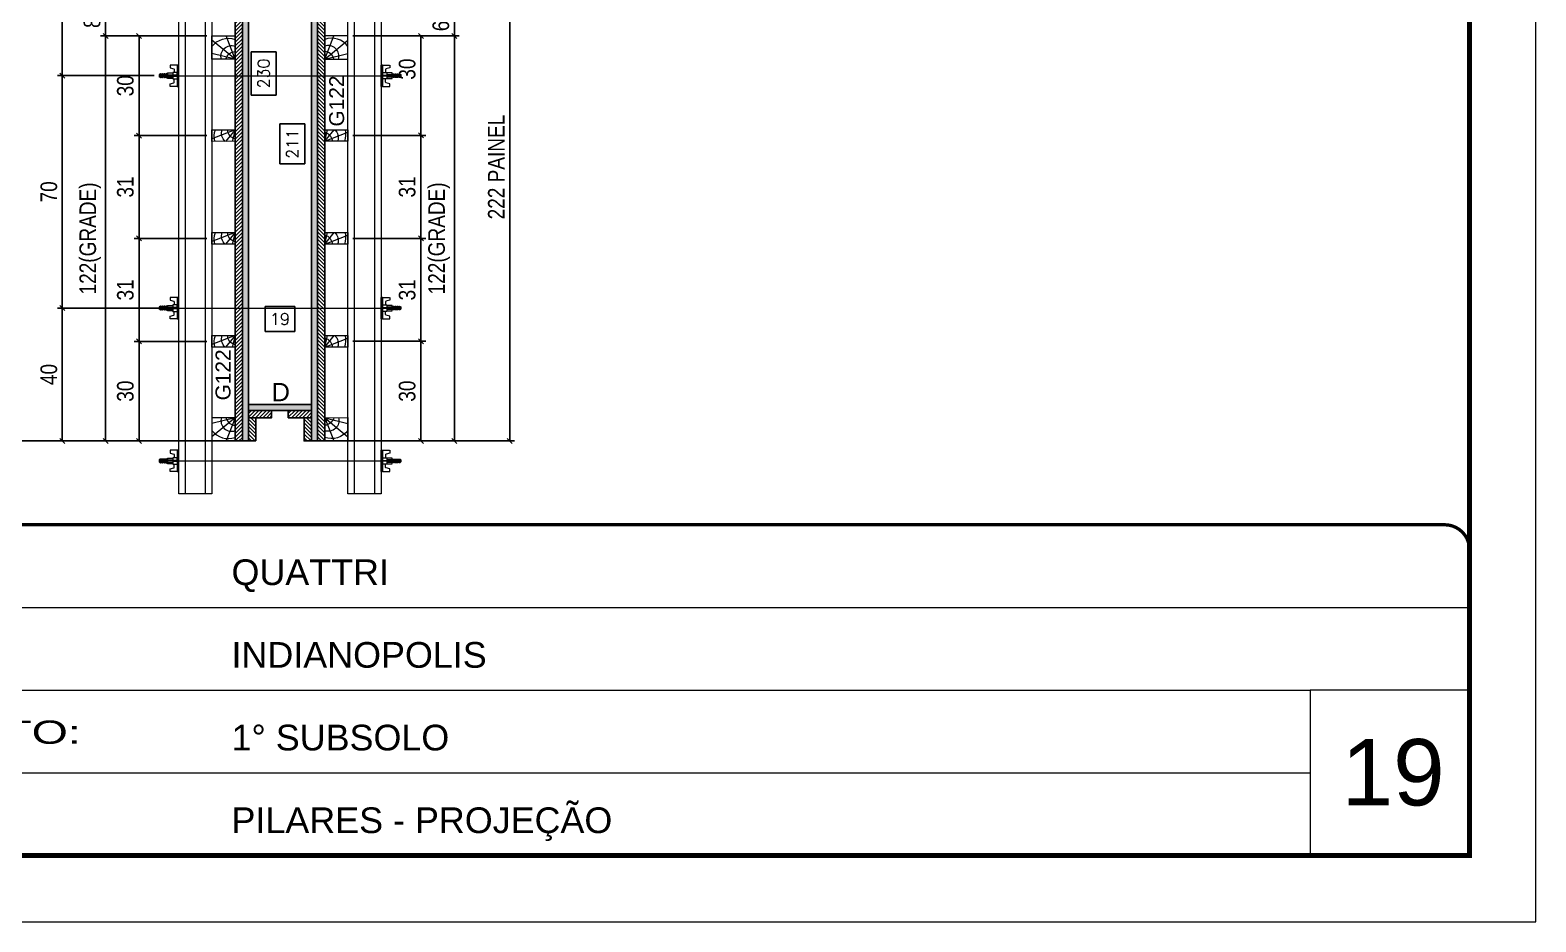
# Model space of a CAD drawing. Header units: millimetres. Extents: x 1945 to 8225, y 304 to 15137.
# Drawn here: x 5706 to 6613, y 9493 to 10030 of the extents above; entities that cross this region are included whole.
import ezdxf
from ezdxf.enums import TextEntityAlignment as Align

# ---------------------------------------------------------------- set-up
doc = ezdxf.new("R2010")
doc.units = ezdxf.units.MM
doc.linetypes.add('CONTINUO', pattern=[0])
doc.linetypes.add('DASHED', pattern=[0.75, 0.5, -0.25])
for name, color, linetype, lineweight in [('CARIMBO', 255, 'Continuous', 9), ('CONCRETO', 251, 'Continuous', 25), ('Folhas', 255, 'Continuous', 9), ('Hachura', 251, 'Continuous', 9), ('Madeira', 126, 'Continuous', 18), ('Perfil Metálico', 224, 'Continuous', 18), ('SARRAFO DE PRESSAO', 251, 'DASHED', 9)]:
    doc.layers.add(name, color=color, linetype=linetype, lineweight=lineweight)
for name, color, linetype in [('COTA', 241, 'Continuous'), ('Painéis', 200, 'Continuous'), ('SARRAFO', 251, 'Continuous'), ('TEXTO_GERAL', 7, 'Continuous')]:
    doc.layers.add(name, color=color, linetype=linetype)
doc.styles.add('ARIAL', font='arial.ttf')
doc.styles.add('COTA TECNICA 2X', font='techl___.ttf', dxfattribs={"height": 10})
doc.styles.add('ROMANS', font='romans.shx')
doc.styles.add('SANSSERIF', font='sas_____.pfb')
doc.styles.add('Tecnologia', font='')
doc.styles.get('Tecnologia').set_extended_font_data('Forgotten Futurist')
doc.dimstyles.new('Cota Seção interna', dxfattribs={"dimtxt": 7, "dimasz": 6, "dimexe": 0.18, "dimexo": 2, "dimgap": -4, "dimtad": 3, "dimdec": 1, "dimlfac": 0.5, "dimzin": 12, "dimdsep": 46, "dimtxsty": 'ROMANS', "dimblk": 'ARCHTICK', "dimcen": 0.09, "dimse1": 1, "dimse2": 1, "dimsd1": 1, "dimsd2": 1, "dimclrd": 180, "dimclre": 5, "dimclrt": 1, "dimadec": 0, "dimazin": 3, "dimtfac": 1, "dimtdec": 1, "dimtofl": 0, "dimtmove": 0, "dimatfit": 3, "dimldrblk": 'ARCHTICK', "dimfxl": 1, "dimtolj": 1, "dimtzin": 0, "dimarcsym": 0})
doc.dimstyles.new('SECAO PILAR', dxfattribs={"dimtxt": 10, "dimasz": 3, "dimexe": 3, "dimexo": 3, "dimgap": 3, "dimtad": 1, "dimdec": 1, "dimlfac": 0.5, "dimzin": 12, "dimdsep": 46, "dimtxsty": 'COTA TECNICA 2X', "dimblk1": 'OBLIQUE', "dimblk2": 'OBLIQUE', "dimsah": 1, "dimcen": 0.9, "dimclrd": 256, "dimclre": 256, "dimclrt": 256, "dimadec": 1, "dimazin": 3, "dimtfac": 1, "dimtdec": 1, "dimtmove": 0, "dimatfit": 3, "dimfxl": 1, "dimtolj": 1, "dimtzin": 12, "dimarcsym": 0})

# ---------------------------------------------------------------- blocks, each defined once
blk = doc.blocks.new('9999999999')
at = {"color": 30, "linetype": 'CONTINUO'}
for p, q in [((98564.56, 34379.64), (99583.98, 34379.64)), ((98564.56, 34329.83), (99487.98, 34329.83)), ((99583.98, 34329.83), (99487.98, 34329.83)), ((99487.98, 34329.83), (99487.98, 34230.21)), ((98564.56, 34280.02), (99487.98, 34280.02))]:
    blk.add_line(p, q, dxfattribs=at)
at = {"color": 30, "linetype": 'CONTINUO', "const_width": 2}
blk.add_lwpolyline([(99583.98, 34230.21), (99583.98, 34414.45, 0.414214), (99568.98, 34429.45), (98228.98, 34429.45, 0.414214), (98213.98, 34414.45), (98213.98, 34245.21, 0.414214), (98228.98, 34230.21), (99583.98, 34230.21)], format="xyb", dxfattribs=at)
at = {"layer": 'Folhas'}
blk.add_lwpolyline([(98138.98, 34190.21), (99623.98, 34190.21), (99623.98, 35240.21), (98138.98, 35240.21)], close=True, dxfattribs=at)
at = {"layer": 'Folhas', "color": 30, "const_width": 3}
blk.add_lwpolyline([(98213.98, 34230.21), (99583.98, 34230.21), (99583.98, 35200.21), (98213.98, 35200.21)], close=True, dxfattribs=at)
at = {"color": 7, "linetype": 'Continuous', "ltscale": 5, "style": 'ARIAL'}
for s, height, p in [('QUATTRI', 15.483, (98837.68, 34393.13)), ('INDIANOPOLIS', 15.4829, (98837.68, 34343.32)), ('1° SUBSOLO', 15.483, (98837.68, 34293.51)), ('PILARES - PROJEÇÃO', 15.4829, (98837.68, 34243.7))]:
    blk.add_text(s, height=height, dxfattribs=at).set_placement(p)
at = {"layer": 'Folhas', "color": 7, "style": 'Tecnologia', "width": 1.5}
blk.add_text('PAVIMENTO:', height=14, dxfattribs=at).set_placement((98573.65, 34297.5))
blk = doc.blocks.new('*D457')
at = {"layer": 'COTA', "color": 180, "lineweight": -2, "transparency": 16777216}
for p, q in [((5865.25, 9863.49), (5847.25, 9863.49)), ((5847.25, 9863.49), (5847.25, 9848.49)), ((5865.25, 9848.49), (5865.25, 9863.49)), ((5847.25, 9848.49), (5865.25, 9848.49))]:
    blk.add_line(p, q, dxfattribs=at)
at = {"layer": 'Defpoints', "color": 0, "transparency": 16777216}
for p in [(5875.25, 9844.49), (5837.25, 9804.97), (5875.25, 9804.97)]:
    blk.add_point(p, dxfattribs=at)
at = {"layer": 'COTA', "color": 1, "transparency": 16777216, "insert": (5856.25, 9855.99), "char_height": 7, "attachment_point": 5, "style": 'ROMANS'}
blk.add_mtext('\\A1;19', dxfattribs=at)
blk = doc.blocks.new('_ArchTick')
at = {"color": 0, "linetype": 'ByBlock', "const_width": 0.15}
blk.add_lwpolyline([(-0.5, -0.5), (0.5, 0.5)], dxfattribs=at)
blk = doc.blocks.new('C')
at = {"layer": 'Hachura', "color": 0}
for p, q in [((0, 3.22), (0, -3.22)), ((0.45, 3.22), (0, 3.22)), ((0.46, 3.16), (0, 3.16)), ((0.46, 3.05), (0, 3.05)), ((0.46, 2.88), (0, 2.88)), ((0, 2.75), (0, -1.16)), ((0.46, 2.65), (0, 2.65)), ((0.46, 2.23), (0, 2.23)), ((0.46, 1.51), (0, 1.51)), ((0.39, 0.49), (0.17, 0.49)), ((0.45, -3.23), (0.45, 3.22)), ((0.45, 3.22), (2.58, 3.22)), ((1.74, 0.97), (0.45, 0.97)), ((1.45, 0.1), (0.45, 0.1)), ((1.35, 1.94), (1.35, 0.96)), ((2.58, 2.39), (1.47, 2.09)), ((1.74, -0.97), (1.74, 0.97)), ((1.74, 0.97), (1.74, 0.84)), ((1.74, 0.97), (1.74, 0.84)), ((1.74, 0.84), (3.35, 0.84)), ((3.35, 0.45), (1.74, 0.45)), ((2.58, 3.22), (2.58, 2.39)), ((3.32, 0.84), (3.32, -0.84)), ((3.35, 0.84), (3.35, -0.84)), ((3.68, 0.45), (3.35, 0.45)), ((3.84, -0.52), (3.35, 0.45)), ((3.35, 0.06), (3.67, -0.57)), ((3.68, 0.45), (4.16, -0.52)), ((3.72, 0.5), (4.25, -0.57)), ((4.37, -0.55), (3.83, 0.53)), ((4.15, 0.45), (3.93, 0.45)), ((4.42, -0.52), (3.93, 0.45)), ((4.15, 0.45), (4.26, 0.45)), ((4.26, 0.45), (4.74, -0.52)), ((4.3, 0.5), (4.83, -0.57)), ((4.95, -0.55), (4.41, 0.53)), ((4.51, 0.45), (4.84, 0.45)), ((5, -0.52), (4.51, 0.45)), ((4.84, 0.45), (5.32, -0.52)), ((4.88, 0.5), (5.41, -0.57)), ((5.53, -0.55), (4.99, 0.53)), ((5.58, -0.52), (5.09, 0.45)), ((5.42, 0.45), (5.09, 0.45)), ((5.58, -0.52), (5.09, 0.45)), ((5.42, 0.45), (5.74, -0.19)), ((5.46, 0.5), (5.74, -0.07)), ((5.74, 0.19), (5.57, 0.53)), ((5.74, 0.32), (5.68, 0.45)), ((5.68, 0.45), (5.74, 0.45)), ((5.74, 0.45), (5.9, 0.29)), ((5.74, 0.45), (5.74, -0.52)), ((5.9, -0.36), (5.9, 0.29)), ((0.45, 0), (0, 0)), ((0.46, -1.52), (0, -1.52)), ((0.46, -2.23), (0, -2.23)), ((0.46, -2.65), (0, -2.65)), ((0.46, -2.88), (0, -2.88)), ((0.46, -3.05), (0, -3.05)), ((0.46, -3.16), (0, -3.16)), ((0, -3.22), (2.57, -3.22)), ((0.08, -0.48), (0.29, -0.48)), ((0.29, -0.48), (0.4, -0.48)), ((0.45, 0), (0.45, -0.97)), ((0.45, -0.16), (1.45, -0.16)), ((0.45, -0.65), (0.45, -0.32)), ((0.45, -3.23), (0.45, -0.65)), ((0.45, -0.97), (1.74, -0.97)), ((1.35, -1.94), (1.35, -0.97)), ((2.58, -2.39), (1.47, -2.1)), ((3.35, -0.32), (1.74, -0.32)), ((3.35, -0.84), (1.74, -0.84)), ((2.58, -3.23), (2.58, -2.39)), ((3.35, -0.07), (3.58, -0.52)), ((3.35, -0.52), (3.58, -0.52)), ((3.84, -0.52), (4.16, -0.52)), ((4.42, -0.52), (4.74, -0.52)), ((4.63, -0.52), (4.74, -0.52)), ((5, -0.52), (5.32, -0.52)), ((5.58, -0.52), (5.74, -0.52)), ((5.74, -0.52), (5.9, -0.36)), ((5.74, -0.52), (5.74, -0.52))]:
    blk.add_line(p, q, dxfattribs=at)
for centre, radius, start, end in [((1.52, 1.94), 0.161, 104.7436, 180), ((1.44, -0.03), 0.129, 272.695, 87.305), ((3.81, 0.39), 0.143, 25.5688, 154.4312), ((4.39, 0.39), 0.143, 25.5688, 154.4312), ((4.97, 0.39), 0.143, 25.5688, 154.4312), ((5.55, 0.39), 0.143, 25.5688, 154.4312), ((0.17, -0.37), 0.174, 221.744, 317.8592), ((1.52, -1.94), 0.161, 180, 255.2564), ((3.71, -0.4), 0.174, 222.1408, 318.256), ((4.29, -0.4), 0.174, 222.1408, 318.256), ((4.87, -0.4), 0.174, 222.1408, 318.256), ((5.45, -0.4), 0.174, 222.1408, 318.256), ((5.61, -0.4), 0.174, 317.8592, 318.256)]:
    blk.add_arc(centre, radius, start, end, dxfattribs=at)
blk = doc.blocks.new('_Oblique')
at = {"color": 0, "linetype": 'ByBlock', "lineweight": -2}
blk.add_line((-0.5, -0.5), (0.5, 0.5), dxfattribs=at)
blk = doc.blocks.new('*D459')
at = {"layer": 'COTA', "lineweight": -2, "transparency": 16777216}
for p, q in [((5886.25, 10226.57), (5997.74, 10226.57)), ((5994.74, 9782.57), (5994.74, 10226.57)), ((5886.25, 9782.57), (5997.74, 9782.57))]:
    blk.add_line(p, q, dxfattribs=at)
at = {"layer": 'Defpoints', "color": 0, "transparency": 16777216}
for p in [(5883.25, 10226.57), (5994.74, 10226.57), (5883.25, 9782.57)]:
    blk.add_point(p, dxfattribs=at)
at = {"layer": 'COTA', "lineweight": -2, "transparency": 16777216, "xscale": 3, "yscale": 3, "zscale": 3}
for p, rotation in [((5994.74, 10226.57), 90), ((5994.74, 9782.57), 270)]:
    blk.add_blockref('_Oblique', p, dxfattribs=dict(at, rotation=rotation))
at = {"layer": 'COTA', "transparency": 16777216, "insert": (5986.66, 9947.57), "char_height": 10, "attachment_point": 5, "rotation": 90, "style": 'COTA TECNICA 2X'}
blk.add_mtext('\\A1;222 PAINEL', dxfattribs=at)
blk = doc.blocks.new('*D462')
at = {"layer": 'COTA', "lineweight": -2, "transparency": 16777216}
for p, q in [((5792.25, 9862.58), (5722.07, 9862.58)), ((5725.07, 9782.57), (5725.07, 9862.58)), ((5812.25, 9782.57), (5722.07, 9782.57))]:
    blk.add_line(p, q, dxfattribs=at)
at = {"layer": 'Defpoints', "color": 0, "transparency": 16777216}
for p in [(5725.07, 9862.58), (5795.25, 9862.58), (5815.25, 9782.57)]:
    blk.add_point(p, dxfattribs=at)
at = {"layer": 'COTA', "lineweight": -2, "transparency": 16777216, "xscale": 3, "yscale": 3, "zscale": 3}
for p, rotation in [((5725.07, 9862.58), 90), ((5725.07, 9782.57), 270)]:
    blk.add_blockref('_Oblique', p, dxfattribs=dict(at, rotation=rotation))
at = {"layer": 'COTA', "transparency": 16777216, "insert": (5716.97, 9822.58), "char_height": 10, "attachment_point": 5, "rotation": 90, "style": 'COTA TECNICA 2X'}
blk.add_mtext('\\A1;40', dxfattribs=at)
blk = doc.blocks.new('*D463')
at = {"layer": 'COTA', "linetype": 'ByBlock', "lineweight": -2, "transparency": 16777216}
for p, q in [((5780.44, 10002.64), (5722.07, 10002.64)), ((5725.07, 9862.58), (5725.07, 10002.64)), ((5792.25, 9862.58), (5722.07, 9862.58))]:
    blk.add_line(p, q, dxfattribs=at)
at = {"layer": 'Defpoints', "color": 0, "linetype": 'ByBlock', "transparency": 16777216}
for p in [(5725.07, 10002.64), (5783.44, 10002.64), (5795.25, 9862.58)]:
    blk.add_point(p, dxfattribs=at)
at = {"layer": 'COTA', "linetype": 'ByBlock', "lineweight": -2, "transparency": 16777216, "xscale": 3, "yscale": 3, "zscale": 3}
for p, rotation in [((5725.07, 10002.64), 90), ((5725.07, 9862.58), 270)]:
    blk.add_blockref('_Oblique', p, dxfattribs=dict(at, rotation=rotation))
at = {"layer": 'COTA', "linetype": 'ByBlock', "transparency": 16777216, "insert": (5716.97, 9932.61), "char_height": 10, "attachment_point": 5, "rotation": 90, "style": 'COTA TECNICA 2X'}
blk.add_mtext('\\A1;70', dxfattribs=at)
blk = doc.blocks.new('*D464')
at = {"layer": 'COTA', "linetype": 'ByBlock', "lineweight": -2, "transparency": 16777216}
for p, q in [((5780.44, 10142.64), (5722.07, 10142.64)), ((5725.07, 10002.64), (5725.07, 10142.64)), ((5780.44, 10002.64), (5722.07, 10002.64))]:
    blk.add_line(p, q, dxfattribs=at)
at = {"layer": 'Defpoints', "color": 0, "linetype": 'ByBlock', "transparency": 16777216}
for p in [(5725.07, 10142.64), (5783.44, 10142.64), (5783.44, 10002.64)]:
    blk.add_point(p, dxfattribs=at)
at = {"layer": 'COTA', "linetype": 'ByBlock', "lineweight": -2, "transparency": 16777216, "xscale": 3, "yscale": 3, "zscale": 3}
for p, rotation in [((5725.07, 10142.64), 90), ((5725.07, 10002.64), 270)]:
    blk.add_blockref('_Oblique', p, dxfattribs=dict(at, rotation=rotation))
at = {"layer": 'COTA', "linetype": 'ByBlock', "transparency": 16777216, "insert": (5716.97, 10072.64), "char_height": 10, "attachment_point": 5, "rotation": 90, "style": 'COTA TECNICA 2X'}
blk.add_mtext('\\A1;70', dxfattribs=at)
blk = doc.blocks.new('*D465')
at = {"layer": 'COTA', "linetype": 'ByBlock', "lineweight": -2, "transparency": 16777216}
for p, q in [((5834.25, 10286.57), (5691.23, 10286.57)), ((5694.23, 9782.57), (5694.23, 10286.57)), ((5834.25, 9782.57), (5691.23, 9782.57))]:
    blk.add_line(p, q, dxfattribs=at)
at = {"layer": 'Defpoints', "color": 0, "linetype": 'ByBlock', "transparency": 16777216}
for p in [(5694.23, 10286.57), (5837.25, 10286.57), (5837.25, 9782.57)]:
    blk.add_point(p, dxfattribs=at)
at = {"layer": 'COTA', "linetype": 'ByBlock', "lineweight": -2, "transparency": 16777216, "xscale": 3, "yscale": 3, "zscale": 3}
for p, rotation in [((5694.23, 10286.57), 90), ((5694.23, 9782.57), 270)]:
    blk.add_blockref('_Oblique', p, dxfattribs=dict(at, rotation=rotation))
at = {"layer": 'COTA', "linetype": 'ByBlock', "transparency": 16777216, "insert": (5686.12, 10034.57), "char_height": 10, "attachment_point": 5, "rotation": 90, "style": 'COTA TECNICA 2X'}
blk.add_mtext('\\A1;252 PAINEL', dxfattribs=at)
blk = doc.blocks.new('*D467')
at = {"layer": 'COTA', "color": 180, "lineweight": -2, "transparency": 16777216}
for p, q in [((5853.95, 10016.94), (5838.95, 10016.94)), ((5838.95, 10016.94), (5838.95, 9990.94)), ((5853.95, 9990.94), (5853.95, 10016.94)), ((5838.95, 9990.94), (5853.95, 9990.94))]:
    blk.add_line(p, q, dxfattribs=at)
at = {"layer": 'Defpoints', "color": 0, "transparency": 16777216}
for p in [(5837.25, 10264.57), (5837.25, 9804.57), (5857.95, 9804.57)]:
    blk.add_point(p, dxfattribs=at)
at = {"layer": 'COTA', "color": 1, "transparency": 16777216, "insert": (5846.45, 10003.94), "char_height": 7, "attachment_point": 5, "rotation": 90, "style": 'ROMANS'}
blk.add_mtext('\\A1;230', dxfattribs=at)
blk = doc.blocks.new('PONTALETE')
at = {"layer": 'Madeira'}
for q in [(2.71, 7), (7, 5.76), (7, 1.74)]:
    blk.add_line((0, 0), q, dxfattribs=at)
blk.add_lwpolyline([(0, 0), (7, 0), (7, 7), (0, 7)], close=True, dxfattribs=at)
for centre, radius, start, end in [((2.04, 0.06), 6.23, 37.2818, 109.0913), ((1.09, 0.9), 3.19, 343.603, 109.9847), ((-0.21, -0.78), 3.09, 14.6322, 86.0383)]:
    blk.add_arc(centre, radius, start, end, dxfattribs=at)
blk = doc.blocks.new('MEIO PONTALETE')
at = {"layer": 'Madeira'}
for q in [(2.71, 7), (3.5, 2.88), (3.5, 0.87)]:
    blk.add_line((0, 0), q, dxfattribs=at)
blk.add_lwpolyline([(0, 0), (3.5, 0), (3.5, 7), (0, 7)], close=True, dxfattribs=at)
for centre, radius, start, end in [((2.04, 0.06), 6.23, 76.4499, 109.0913), ((1.09, 0.9), 3.19, 40.9063, 109.9847), ((-0.21, -0.78), 3.09, 14.6322, 86.0383)]:
    blk.add_arc(centre, radius, start, end, dxfattribs=at)
blk = doc.blocks.new('*D404')
at = {"layer": 'COTA', "lineweight": -2, "transparency": 16777216}
for p, q in [((5900.25, 9842.59), (5944.19, 9842.59)), ((5941.19, 9782.59), (5941.19, 9842.59)), ((5900.26, 9782.59), (5944.19, 9782.59))]:
    blk.add_line(p, q, dxfattribs=at)
at = {"layer": 'Defpoints', "color": 0, "transparency": 16777216}
for p in [(5897.25, 9842.59), (5941.19, 9842.59), (5897.26, 9782.59)]:
    blk.add_point(p, dxfattribs=at)
at = {"layer": 'COTA', "lineweight": -2, "transparency": 16777216, "xscale": 3, "yscale": 3, "zscale": 3}
for p, rotation in [((5941.19, 9842.59), 90), ((5941.19, 9782.59), 270)]:
    blk.add_blockref('_Oblique', p, dxfattribs=dict(at, rotation=rotation))
at = {"layer": 'COTA', "transparency": 16777216, "insert": (5932.97, 9812.59), "char_height": 10, "attachment_point": 5, "rotation": 90, "style": 'COTA TECNICA 2X'}
blk.add_mtext('\\A1;30', dxfattribs=at)
blk = doc.blocks.new('*D405')
at = {"layer": 'COTA', "lineweight": -2, "transparency": 16777216}
for p, q in [((5900.24, 10026.58), (5964.38, 10026.58)), ((5961.38, 10026.58), (5961.38, 9782.59)), ((5900.26, 9782.59), (5964.38, 9782.59))]:
    blk.add_line(p, q, dxfattribs=at)
at = {"layer": 'Defpoints', "color": 0, "transparency": 16777216}
for p in [(5897.24, 10026.58), (5897.26, 9782.59), (5961.38, 9782.59)]:
    blk.add_point(p, dxfattribs=at)
at = {"layer": 'COTA', "lineweight": -2, "transparency": 16777216, "xscale": 3, "yscale": 3, "zscale": 3}
for p, rotation in [((5961.38, 10026.58), 90), ((5961.38, 9782.59), 270)]:
    blk.add_blockref('_Oblique', p, dxfattribs=dict(at, rotation=rotation))
at = {"layer": 'COTA', "transparency": 16777216, "insert": (5952.16, 9904.59), "char_height": 10, "attachment_point": 5, "rotation": 90, "style": 'COTA TECNICA 2X'}
blk.add_mtext('\\A1;122(GRADE)', dxfattribs=at)
blk = doc.blocks.new('*D406')
at = {"layer": 'COTA', "lineweight": -2, "transparency": 16777216}
for p, q in [((5900.25, 9904.59), (5944.19, 9904.59)), ((5941.19, 9842.59), (5941.19, 9904.59)), ((5900.25, 9842.59), (5944.19, 9842.59))]:
    blk.add_line(p, q, dxfattribs=at)
at = {"layer": 'Defpoints', "color": 0, "transparency": 16777216}
for p in [(5897.25, 9904.59), (5941.19, 9904.59), (5897.25, 9842.59)]:
    blk.add_point(p, dxfattribs=at)
at = {"layer": 'COTA', "lineweight": -2, "transparency": 16777216, "xscale": 3, "yscale": 3, "zscale": 3}
for p, rotation in [((5941.19, 9904.59), 90), ((5941.19, 9842.59), 270)]:
    blk.add_blockref('_Oblique', p, dxfattribs=dict(at, rotation=rotation))
at = {"layer": 'COTA', "transparency": 16777216, "insert": (5932.97, 9873.59), "char_height": 10, "attachment_point": 5, "rotation": 90, "style": 'COTA TECNICA 2X'}
blk.add_mtext('\\A1;31', dxfattribs=at)
blk = doc.blocks.new('*D407')
at = {"layer": 'COTA', "lineweight": -2, "transparency": 16777216}
for p, q in [((5900.25, 9966.59), (5944.19, 9966.59)), ((5941.19, 9904.59), (5941.19, 9966.59)), ((5900.25, 9904.59), (5944.19, 9904.59))]:
    blk.add_line(p, q, dxfattribs=at)
at = {"layer": 'Defpoints', "color": 0, "transparency": 16777216}
for p in [(5897.25, 9966.59), (5941.19, 9966.59), (5897.25, 9904.59)]:
    blk.add_point(p, dxfattribs=at)
at = {"layer": 'COTA', "lineweight": -2, "transparency": 16777216, "xscale": 3, "yscale": 3, "zscale": 3}
for p, rotation in [((5941.19, 9966.59), 90), ((5941.19, 9904.59), 270)]:
    blk.add_blockref('_Oblique', p, dxfattribs=dict(at, rotation=rotation))
at = {"layer": 'COTA', "transparency": 16777216, "insert": (5932.97, 9935.59), "char_height": 10, "attachment_point": 5, "rotation": 90, "style": 'COTA TECNICA 2X'}
blk.add_mtext('\\A1;31', dxfattribs=at)
blk = doc.blocks.new('*D408')
at = {"layer": 'COTA', "lineweight": -2, "transparency": 16777216}
for p, q in [((5900.25, 10026.58), (5944.19, 10026.58)), ((5941.19, 9966.59), (5941.19, 10026.58)), ((5900.25, 9966.59), (5944.19, 9966.59))]:
    blk.add_line(p, q, dxfattribs=at)
at = {"layer": 'Defpoints', "color": 0, "transparency": 16777216}
for p in [(5897.25, 10026.58), (5941.19, 10026.58), (5897.25, 9966.59)]:
    blk.add_point(p, dxfattribs=at)
at = {"layer": 'COTA', "lineweight": -2, "transparency": 16777216, "xscale": 3, "yscale": 3, "zscale": 3}
for p, rotation in [((5941.19, 10026.58), 90), ((5941.19, 9966.59), 270)]:
    blk.add_blockref('_Oblique', p, dxfattribs=dict(at, rotation=rotation))
at = {"layer": 'COTA', "transparency": 16777216, "insert": (5932.97, 10006.59), "char_height": 10, "attachment_point": 5, "rotation": 90, "style": 'COTA TECNICA 2X'}
blk.add_mtext('\\A1;30', dxfattribs=at)
blk = doc.blocks.new('*D412')
at = {"layer": 'COTA', "lineweight": -2, "transparency": 16777216}
for p, q in [((5900.25, 10038.6), (5964.38, 10038.6)), ((5961.38, 10026.58), (5961.38, 10038.6)), ((5900.24, 10026.58), (5964.38, 10026.58))]:
    blk.add_line(p, q, dxfattribs=at)
at = {"layer": 'Defpoints', "color": 0, "transparency": 16777216}
for p in [(5897.25, 10038.6), (5961.38, 10038.6), (5897.24, 10026.58)]:
    blk.add_point(p, dxfattribs=at)
at = {"layer": 'COTA', "lineweight": -2, "transparency": 16777216, "xscale": 3, "yscale": 3, "zscale": 3}
for p, rotation in [((5961.38, 10038.6), 90), ((5961.38, 10026.58), 270)]:
    blk.add_blockref('_Oblique', p, dxfattribs=dict(at, rotation=rotation))
at = {"layer": 'COTA', "transparency": 16777216, "insert": (5953.28, 10032.59), "char_height": 10, "attachment_point": 5, "rotation": 90, "style": 'COTA TECNICA 2X'}
blk.add_mtext('\\A1;6', dxfattribs=at)
blk = doc.blocks.new('*D414')
at = {"layer": 'COTA', "color": 180, "lineweight": -2, "transparency": 16777216}
for p, q in [((5871.25, 9973.57), (5856.25, 9973.57)), ((5856.25, 9973.57), (5856.25, 9949.57)), ((5871.25, 9949.57), (5871.25, 9973.57)), ((5856.25, 9949.57), (5871.25, 9949.57))]:
    blk.add_line(p, q, dxfattribs=at)
at = {"layer": 'Defpoints', "color": 0, "transparency": 16777216}
for p in [(5875.25, 10226.57), (5875.25, 9804.57), (5875.25, 9804.57)]:
    blk.add_point(p, dxfattribs=at)
at = {"layer": 'COTA', "color": 1, "transparency": 16777216, "insert": (5863.75, 9961.57), "char_height": 7, "attachment_point": 5, "rotation": 90, "style": 'ROMANS'}
blk.add_mtext('\\A1;211', dxfattribs=at)
blk = doc.blocks.new('*D419')
at = {"layer": 'COTA', "lineweight": -2, "transparency": 16777216}
for p, q in [((5812.24, 10026.55), (5768.31, 10026.55)), ((5771.31, 10026.55), (5771.31, 9966.55)), ((5812.25, 9966.55), (5768.31, 9966.55))]:
    blk.add_line(p, q, dxfattribs=at)
at = {"layer": 'Defpoints', "color": 0, "transparency": 16777216}
for p in [(5815.24, 10026.55), (5771.31, 9966.55), (5815.25, 9966.55)]:
    blk.add_point(p, dxfattribs=at)
at = {"layer": 'COTA', "lineweight": -2, "transparency": 16777216, "xscale": 3, "yscale": 3, "zscale": 3}
for p, rotation in [((5771.31, 10026.55), 90), ((5771.31, 9966.55), 270)]:
    blk.add_blockref('_Oblique', p, dxfattribs=dict(at, rotation=rotation))
at = {"layer": 'COTA', "transparency": 16777216, "insert": (5763.09, 9996.55), "char_height": 10, "attachment_point": 5, "rotation": 90, "style": 'COTA TECNICA 2X'}
blk.add_mtext('\\A1;30', dxfattribs=at)
blk = doc.blocks.new('*D420')
at = {"layer": 'COTA', "lineweight": -2, "transparency": 16777216}
for p, q in [((5812.24, 10026.55), (5748.12, 10026.55)), ((5751.12, 9782.56), (5751.12, 10026.55)), ((5812.27, 9782.56), (5748.12, 9782.56))]:
    blk.add_line(p, q, dxfattribs=at)
at = {"layer": 'Defpoints', "color": 0, "transparency": 16777216}
for p in [(5751.12, 10026.55), (5815.24, 10026.55), (5815.27, 9782.56)]:
    blk.add_point(p, dxfattribs=at)
at = {"layer": 'COTA', "lineweight": -2, "transparency": 16777216, "xscale": 3, "yscale": 3, "zscale": 3}
for p, rotation in [((5751.12, 10026.55), 90), ((5751.12, 9782.56), 270)]:
    blk.add_blockref('_Oblique', p, dxfattribs=dict(at, rotation=rotation))
at = {"layer": 'COTA', "transparency": 16777216, "insert": (5741.9, 9904.56), "char_height": 10, "attachment_point": 5, "rotation": 90, "style": 'COTA TECNICA 2X'}
blk.add_mtext('\\A1;122(GRADE)', dxfattribs=at)
blk = doc.blocks.new('*D421')
at = {"layer": 'COTA', "lineweight": -2, "transparency": 16777216}
for p, q in [((5812.25, 9966.55), (5768.31, 9966.55)), ((5771.31, 9966.55), (5771.31, 9904.55)), ((5812.25, 9904.55), (5768.31, 9904.55))]:
    blk.add_line(p, q, dxfattribs=at)
at = {"layer": 'Defpoints', "color": 0, "transparency": 16777216}
for p in [(5815.25, 9966.55), (5771.31, 9904.55), (5815.25, 9904.55)]:
    blk.add_point(p, dxfattribs=at)
at = {"layer": 'COTA', "lineweight": -2, "transparency": 16777216, "xscale": 3, "yscale": 3, "zscale": 3}
for p, rotation in [((5771.31, 9966.55), 90), ((5771.31, 9904.55), 270)]:
    blk.add_blockref('_Oblique', p, dxfattribs=dict(at, rotation=rotation))
at = {"layer": 'COTA', "transparency": 16777216, "insert": (5763.09, 9935.55), "char_height": 10, "attachment_point": 5, "rotation": 90, "style": 'COTA TECNICA 2X'}
blk.add_mtext('\\A1;31', dxfattribs=at)
blk = doc.blocks.new('*D422')
at = {"layer": 'COTA', "lineweight": -2, "transparency": 16777216}
for p, q in [((5812.25, 9904.55), (5768.31, 9904.55)), ((5771.31, 9904.55), (5771.31, 9842.55)), ((5812.25, 9842.55), (5768.31, 9842.55))]:
    blk.add_line(p, q, dxfattribs=at)
at = {"layer": 'Defpoints', "color": 0, "transparency": 16777216}
for p in [(5815.25, 9904.55), (5771.31, 9842.55), (5815.25, 9842.55)]:
    blk.add_point(p, dxfattribs=at)
at = {"layer": 'COTA', "lineweight": -2, "transparency": 16777216, "xscale": 3, "yscale": 3, "zscale": 3}
for p, rotation in [((5771.31, 9904.55), 90), ((5771.31, 9842.55), 270)]:
    blk.add_blockref('_Oblique', p, dxfattribs=dict(at, rotation=rotation))
at = {"layer": 'COTA', "transparency": 16777216, "insert": (5763.09, 9873.55), "char_height": 10, "attachment_point": 5, "rotation": 90, "style": 'COTA TECNICA 2X'}
blk.add_mtext('\\A1;31', dxfattribs=at)
blk = doc.blocks.new('*D423')
at = {"layer": 'COTA', "lineweight": -2, "transparency": 16777216}
for p, q in [((5812.25, 9842.55), (5768.31, 9842.55)), ((5771.31, 9842.55), (5771.31, 9782.56)), ((5812.25, 9782.56), (5768.31, 9782.56))]:
    blk.add_line(p, q, dxfattribs=at)
at = {"layer": 'Defpoints', "color": 0, "transparency": 16777216}
for p in [(5815.25, 9842.55), (5771.31, 9782.56), (5815.25, 9782.56)]:
    blk.add_point(p, dxfattribs=at)
at = {"layer": 'COTA', "lineweight": -2, "transparency": 16777216, "xscale": 3, "yscale": 3, "zscale": 3}
for p, rotation in [((5771.31, 9842.55), 90), ((5771.31, 9782.56), 270)]:
    blk.add_blockref('_Oblique', p, dxfattribs=dict(at, rotation=rotation))
at = {"layer": 'COTA', "transparency": 16777216, "insert": (5763.09, 9812.56), "char_height": 10, "attachment_point": 5, "rotation": 90, "style": 'COTA TECNICA 2X'}
blk.add_mtext('\\A1;30', dxfattribs=at)
blk = doc.blocks.new('*D1415')
at = {"layer": 'COTA', "lineweight": -2, "transparency": 16777216}
for p, q in [((5812.24, 10042.55), (5748.12, 10042.55)), ((5751.12, 10026.55), (5751.12, 10042.55)), ((5812.26, 10026.55), (5748.12, 10026.55))]:
    blk.add_line(p, q, dxfattribs=at)
at = {"layer": 'Defpoints', "color": 0, "transparency": 16777216}
for p in [(5751.12, 10042.55), (5815.24, 10042.55), (5815.26, 10026.55)]:
    blk.add_point(p, dxfattribs=at)
at = {"layer": 'COTA', "lineweight": -2, "transparency": 16777216, "xscale": 3, "yscale": 3, "zscale": 3}
for p, rotation in [((5751.12, 10042.55), 90), ((5751.12, 10026.55), 270)]:
    blk.add_blockref('_Oblique', p, dxfattribs=dict(at, rotation=rotation))
at = {"layer": 'COTA', "transparency": 16777216, "insert": (5743.02, 10034.55), "char_height": 10, "attachment_point": 5, "rotation": 90, "style": 'COTA TECNICA 2X'}
blk.add_mtext('\\A1;8', dxfattribs=at)

msp = doc.modelspace()

# ---------------------------------------------------------------- hatches: boundary and pattern name
at = {"layer": 'Hachura'}
h = msp.add_hatch(color=256, dxfattribs=at)
h.dxf.hatch_style = 1
h.paths.add_polyline_path([(5833.65, 10286.57), (5837.25, 10286.57), (5837.25, 9782.57), (5833.65, 9782.57)])
h = msp.add_hatch(dxfattribs=at)
h.set_pattern_fill('ANSI31', color=256, scale=0.5, angle=360, style=0)
h.set_pattern_definition([(45, (17013.9445, 777.3665), (-1.12253202, 1.12253202), [])])
h.paths.add_polyline_path([(5833.65, 9782.57), (5829.25, 9782.57), (5829.25, 10282.57), (5833.65, 10282.57)])
h = msp.add_hatch(color=256, dxfattribs=at)
h.dxf.hatch_style = 1
h.paths.add_polyline_path([(5878.85, 9782.57), (5875.25, 9782.57), (5875.25, 10226.57), (5878.85, 10226.57)])
h = msp.add_hatch(dxfattribs=at)
h.set_pattern_fill('ANSI31', color=256, scale=0.5, angle=450, style=0)
h.set_pattern_definition([(135, (-16959.7664, 18547.1081), (-1.12253202, -1.12253202), [])])
h.paths.add_polyline_path([(5883.25, 9782.57), (5878.85, 9782.57), (5878.85, 10226.57), (5883.25, 10226.57)])
h = msp.add_hatch(color=256, dxfattribs=at)
h.dxf.hatch_style = 1
h.paths.add_polyline_path([(5837.25, 9804.57), (5837.25, 9800.97), (5875.25, 9800.97), (5875.25, 9804.57)])
h = msp.add_hatch(dxfattribs=at)
h.set_pattern_fill('ANSI31', color=256, scale=0.5, angle=180, style=0)
h.set_pattern_definition([(225, (-3830.91, -13959.0519), (1.12253202, -1.12253202), [])])
h.paths.add_polyline_path([(5837.25, 9796.57), (5837.25, 9800.97), (5851.25, 9800.97), (5851.25, 9796.57)])
h = msp.add_hatch(dxfattribs=at)
h.set_pattern_fill('ANSI31', color=256, scale=0.5, angle=270, style=0)
h.set_pattern_definition([(315, (28682.25, -887.7956), (1.12253202, 1.12253202), [])])
h.paths.add_polyline_path([(5837.25, 9796.57), (5841.65, 9796.57), (5841.65, 9782.57), (5837.25, 9782.57)])
h = msp.add_hatch(dxfattribs=at)
h.set_pattern_fill('ANSI31', color=256, scale=0.5, angle=180, style=0)
h.set_pattern_definition([(225, (-3806.91, -13959.0519), (1.12253202, -1.12253202), [])])
h.paths.add_polyline_path([(5861.25, 9796.57), (5861.25, 9800.97), (5875.25, 9800.97), (5875.25, 9796.57)])
h = msp.add_hatch(dxfattribs=at)
h.set_pattern_fill('ANSI31', color=256, scale=0.5, angle=270, style=0)
h.set_pattern_definition([(315, (28715.85, -887.7956), (1.12253202, 1.12253202), [])])
h.paths.add_polyline_path([(5870.85, 9796.57), (5875.25, 9796.57), (5875.25, 9782.57), (5870.85, 9782.57)])

# ---------------------------------------------------------------- linework, layer by layer
at = {"layer": 'CONCRETO', "color": 2}
msp.add_lwpolyline([(6137.25, 10264.57), (6137.25, 10226.57), (5875.25, 10226.57), (5875.25, 9804.57), (5837.25, 9804.57), (5837.25, 10264.57)], close=True, dxfattribs=at)
at = {"layer": 'Hachura'}
for p, q in [((5784.44, 10002.58), (5924.24, 10002.59)), ((5784.44, 9862.58), (5924.24, 9862.59)), ((5784.45, 9770.49), (5924.25, 9770.5))]:
    msp.add_line(p, q, dxfattribs=at)
at = {"layer": 'Madeira'}
for points in [[(5829.25, 10042.57), (5815.25, 10042.55), (5815.25, 9782.56), (5829.25, 9782.57)], [(5883.25, 9782.57), (5897.25, 9782.59), (5897.25, 10026.58), (5883.25, 10026.57)]]:
    msp.add_lwpolyline(points, close=True, dxfattribs=at)
at = {"layer": 'Painéis'}
for points in [[(5833.65, 10286.57), (5837.25, 10286.57), (5837.25, 9782.57), (5833.65, 9782.57)], [(5875.25, 9782.57), (5875.25, 10226.57), (5878.85, 10226.57), (5878.85, 9782.57)], [(5837.25, 9804.57), (5837.25, 9800.97), (5875.25, 9800.97), (5875.25, 9804.57)]]:
    msp.add_lwpolyline(points, close=True, dxfattribs=at)
at = {"layer": 'Perfil Metálico'}
for points in [[(5815.25, 9750.64), (5795.25, 9750.64), (5795.25, 10324.9), (5815.25, 10324.9)], [(5799.25, 10324.9), (5811.25, 10324.9), (5811.25, 9750.64), (5799.25, 9750.64)], [(5917.25, 9750.64), (5897.25, 9750.64), (5897.25, 10218.57), (5917.25, 10218.57)], [(5901.25, 10218.57), (5913.25, 10218.57), (5913.25, 9750.64), (5901.25, 9750.64)]]:
    msp.add_lwpolyline(points, close=True, dxfattribs=at)
at = {"layer": 'SARRAFO'}
for points in [[(5833.65, 10286.57), (5833.65, 9782.57), (5829.25, 9782.57), (5829.25, 10286.57)], [(5833.65, 10286.57), (5833.65, 9782.57), (5829.25, 9782.57), (5829.25, 10286.57)], [(5883.25, 10226.57), (5883.25, 9782.57), (5878.85, 9782.57), (5878.85, 10226.57)], [(5883.25, 10226.57), (5878.85, 10226.57), (5878.85, 9782.57), (5883.25, 9782.57)], [(5851.25, 9800.97), (5837.25, 9800.97), (5837.25, 9796.57), (5851.25, 9796.57)], [(5841.65, 9782.57), (5841.65, 9796.57), (5837.25, 9796.57), (5837.25, 9782.57)], [(5875.25, 9800.97), (5861.25, 9800.97), (5861.25, 9796.57), (5875.25, 9796.57)], [(5875.25, 9782.57), (5875.25, 9796.57), (5870.85, 9796.57), (5870.85, 9782.57)]]:
    msp.add_lwpolyline(points, close=True, dxfattribs=at)

# ---------------------------------------------------------------- block references
at = {"layer": 'Hachura', "linetype": 'Continuous', "yscale": 2, "zscale": 2, "rotation": 180}
for p, xscale in [((5795.24, 10002.57), 2), ((5917.24, 10002.57), -2), ((5795.24, 9862.57), 2), ((5917.24, 9862.57), -2), ((5795.25, 9770.49), 2), ((5917.25, 9770.49), -2)]:
    msp.add_blockref('C', p, dxfattribs=dict(at, xscale=xscale))
at = {"layer": 'Madeira'}
for name, p, xscale, yscale, zscale, rotation in [('PONTALETE', (5829.26, 10012.57), -2, 2, 2, 0.06291069689670081), ('PONTALETE', (5883.26, 10012.57), 2, 2, 2, 0.0629106968967136), ('MEIO PONTALETE', (5829.25, 9970.07), -1.999999997962732, 1.999999997962732, 1.999999997962732, 90.0629106968967), ('MEIO PONTALETE', (5883.25, 9963.07), -1.999999997962732, 1.999999997962732, 1.999999997962732, 270.0629106968967), ('MEIO PONTALETE', (5829.25, 9908.07), -1.999999997962732, 1.999999997962732, 1.999999997962732, 90.0629106968967), ('MEIO PONTALETE', (5883.25, 9901.07), -1.999999997962732, 1.999999997962732, 1.999999997962732, 270.0629106968967), ('MEIO PONTALETE', (5829.25, 9846.07), -1.999999997962732, 1.999999997962732, 1.999999997962732, 90.0629106968967), ('MEIO PONTALETE', (5883.25, 9839.07), -1.999999997962732, 1.999999997962732, 1.999999997962732, 270.0629106968967), ('PONTALETE', (5829.24, 9796.57), 2, 2, 2, 180.0629106968967), ('PONTALETE', (5883.25, 9796.57), -2, 2, 2, 180.0629106968967)]:
    msp.add_blockref(name, p, dxfattribs=dict(at, xscale=xscale, yscale=yscale, zscale=zscale, rotation=rotation))
at = {"layer": 'SARRAFO DE PRESSAO', "color": 6, "linetype": 'ByBlock'}
msp.add_blockref('9999999999', (-93010.62, -24697.4), dxfattribs=at)

# ---------------------------------------------------------------- texts
at = {"layer": 'CARIMBO', "style": 'ARIAL'}
msp.add_text('19', height=40, dxfattribs=at).set_placement((6496.22, 9562.95))
at = {"layer": 'TEXTO_GERAL', "color": 0, "linetype": 'Continuous', "style": 'SANSSERIF'}
for p in [(5890.43, 9971.97), (5821.95, 9806.98)]:
    msp.add_text('G122', height=9, rotation=90, dxfattribs=at).set_placement(p, align=Align.MIDDLE_LEFT)
at = {"layer": 'TEXTO_GERAL', "style": 'ARIAL'}
msp.add_text('D', height=11, dxfattribs=at).set_placement((5856.73, 9812), align=Align.MIDDLE_CENTER)

# ---------------------------------------------------------------- dimensions: what is measured, and where the dimension line sits
at = {"layer": 'COTA', "linetype": 'ByBlock'}
dim = msp.add_linear_dim(base=(5694.23, 10286.57), p1=(5837.25, 9782.57), p2=(5837.25, 10286.57), angle=90, text='<> PAINEL', dimstyle='SECAO PILAR', override={"dimtmove": 1}, dxfattribs=at)
dim.commit()
dim.dimension.update_dxf_attribs({"geometry": '*D465', "text_midpoint": (5686.12, 10034.57)})
at = {"layer": 'COTA'}
for base, p1, p2, angle, dimstyle, picture, middle in [((5857.95, 9804.57), (5837.25, 10264.57), (5837.25, 9804.57), 270, 'Cota Seção interna', '*D467', (5857.95, 10003.94)), ((5875.25, 9804.57), (5875.25, 10226.57), (5875.25, 9804.57), 270, 'Cota Seção interna', '*D414', (5875.25, 9961.57)), ((5961.38, 10038.6), (5897.24, 10026.58), (5897.25, 10038.6), 90, 'SECAO PILAR', '*D412', (5961.38, 10032.59)), ((5771.31, 9966.55), (5815.24, 10026.55), (5815.25, 9966.55), 270, 'SECAO PILAR', '*D419', (5771.31, 9996.55)), ((5941.19, 10026.58), (5897.25, 9966.59), (5897.25, 10026.58), 90, 'SECAO PILAR', '*D408', (5941.19, 10006.59))]:
    dim = msp.add_linear_dim(base=base, p1=p1, p2=p2, angle=angle, dimstyle=dimstyle, dxfattribs=at)
    dim.commit()
    dim.dimension.update_dxf_attribs({"geometry": picture, "text_midpoint": middle, "dimtype": 160})
for base, p1, p2, angle, text, picture, middle in [((5994.74, 10226.57), (5883.25, 9782.57), (5883.25, 10226.57), 90, '<> PAINEL', '*D459', (5994.74, 9947.57)), ((5751.12, 10026.55), (5815.27, 9782.56), (5815.24, 10026.55), 270, '<>(GRADE)', '*D420', (5751.12, 9904.56)), ((5961.38, 9782.59), (5897.24, 10026.58), (5897.26, 9782.59), 90, '<>(GRADE)', '*D405', (5961.38, 9904.59))]:
    dim = msp.add_linear_dim(base=base, p1=p1, p2=p2, angle=angle, text=text, dimstyle='SECAO PILAR', dxfattribs=at)
    dim.commit()
    dim.dimension.update_dxf_attribs({"geometry": picture, "text_midpoint": middle, "dimtype": 160})
at = {"layer": 'COTA', "linetype": 'ByBlock'}
for base, p1, p2, picture, middle in [((5725.07, 10142.64), (5783.44, 10002.64), (5783.44, 10142.64), '*D464', (5716.97, 10072.64)), ((5725.07, 10002.64), (5795.25, 9862.58), (5783.44, 10002.64), '*D463', (5716.97, 9932.61))]:
    dim = msp.add_linear_dim(base=base, p1=p1, p2=p2, angle=90, dimstyle='SECAO PILAR', override={"dimtmove": 1}, dxfattribs=at)
    dim.commit()
    dim.dimension.update_dxf_attribs({"geometry": picture, "text_midpoint": middle})
at = {"layer": 'COTA'}
for base, p1, p2, angle, picture, middle in [((5751.12, 10042.55), (5815.26, 10026.55), (5815.24, 10042.55), 90, '*D1415', (5743.02, 10034.55)), ((5771.31, 9904.55), (5815.25, 9966.55), (5815.25, 9904.55), 270, '*D421', (5763.09, 9935.55)), ((5941.19, 9966.59), (5897.25, 9904.59), (5897.25, 9966.59), 90, '*D407', (5932.97, 9935.59)), ((5771.31, 9842.55), (5815.25, 9904.55), (5815.25, 9842.55), 270, '*D422', (5763.09, 9873.55)), ((5941.19, 9904.59), (5897.25, 9842.59), (5897.25, 9904.59), 90, '*D406', (5932.97, 9873.59)), ((5725.07, 9862.58), (5815.25, 9782.57), (5795.25, 9862.58), 90, '*D462', (5716.97, 9822.58)), ((5771.31, 9782.56), (5815.25, 9842.55), (5815.25, 9782.56), 270, '*D423', (5763.09, 9812.56)), ((5941.19, 9842.59), (5897.26, 9782.59), (5897.25, 9842.59), 90, '*D404', (5932.97, 9812.59))]:
    dim = msp.add_linear_dim(base=base, p1=p1, p2=p2, angle=angle, dimstyle='SECAO PILAR', dxfattribs=at)
    dim.commit()
    dim.dimension.update_dxf_attribs({"geometry": picture, "text_midpoint": middle})
dim = msp.add_linear_dim(base=(5875.25, 9844.49), p1=(5837.25, 9804.97), p2=(5875.25, 9804.97), dimstyle='Cota Seção interna', dxfattribs=at)
dim.commit()
dim.dimension.update_dxf_attribs({"geometry": '*D457', "text_midpoint": (5856.25, 9844.49), "dimtype": 160})

doc.saveas('drawing.dxf')
